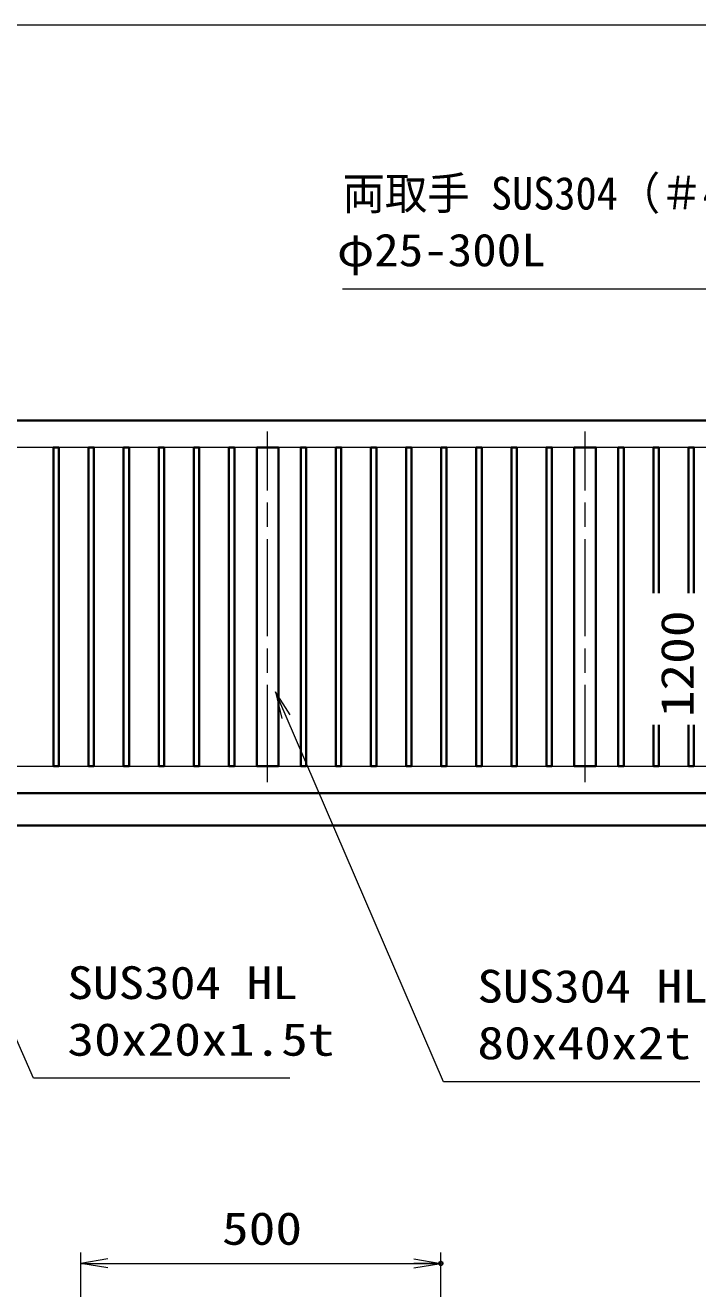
# Model space of a CAD drawing. Units: millimetres, scale not verified. Extents: x -11880 to 11880, y -8400 to 8400.
# Drawn here: x -3476 to -986, y -2477 to 2202 of the extents above; entities that cross this region are included whole.
import ezdxf
from ezdxf.enums import TextEntityAlignment as Align

# ---------------------------------------------------------------- set-up
doc = ezdxf.new("R2010")
doc.units = ezdxf.units.MM
doc.header["$LTSCALE"] = 30
doc.header["$PDMODE"] = 32
doc.header["$PDSIZE"] = 15
doc.linetypes.add('USER1', pattern=[18, 12, -1.5, 3, -1.5])
for name, color, linetype, lineweight in [('0-1_外形線', 7, 'Continuous', 35), ('0-2_軸線', 200, 'USER1', 15), ('0-4_寸法線', 4, 'Continuous', 18), ('0-5_0', 7, 'Continuous', 18)]:
    doc.layers.add(name, color=color, linetype=linetype, lineweight=lineweight)
doc.layers.add('0-6_Defpoints', color=7, linetype='Continuous')
doc.styles.add('ＭＳ ゴシック', font='')
doc.styles.get('ＭＳ ゴシック').set_extended_font_data('MS Gothic')

# ---------------------------------------------------------------- blocks, each defined once
blk = doc.blocks.new('S35')
at = {"layer": '0-4_寸法線'}
for points in [[(16748658.9, 87080642.6), (16800234.9, 87080642.6), (16809615.6, 87063140.8), (16811032.9, 87060496.7)], [(16809175, 87062904.6), (16811032.9, 87060496.7), (16810056.3, 87063377)]]:
    blk.add_lwpolyline(points, dxfattribs=at)
at = {"layer": '0-4_寸法線', "color": 254, "style": 'ＭＳ ゴシック'}
for s, width, p in [('両取手 SUS304（＃400）', 0.95, (16748658.9, 87088343.2)), ('φ25-300L', 1.1, (16748054.1, 87082043.2))]:
    blk.add_text(s, height=3637, dxfattribs=dict(at, width=width)).set_placement(p, align=Align.BOTTOM_LEFT)
blk = doc.blocks.new('S37')
at = {"layer": '0-4_寸法線'}
for points in [[(16742803.3, 86992933.8), (16714324.9, 86992933.8), (16698629.8, 87028689.6), (16697424, 87031436.6)], [(16699087.6, 87028890.5), (16697424, 87031436.6), (16698172, 87028488.6)]]:
    blk.add_lwpolyline(points, dxfattribs=at)
at = {"layer": '0-4_寸法線', "color": 254, "style": 'ＭＳ ゴシック'}
for s, width, p in [('SUS304 HL', 1.15, (16718092.9, 87000634.4)), ('30x20x1.5t', 1.2, (16718092.9, 86994334.4))]:
    blk.add_text(s, height=3637, dxfattribs=dict(at, width=width)).set_placement(p, align=Align.BOTTOM_LEFT)
blk = doc.blocks.new('S38')
at = {"layer": '0-4_寸法線'}
for points in [[(16788351.5, 86992541.3), (16759873.1, 86992541.3), (16742392.5, 87033110.1), (16741205.3, 87035865.2)], [(16742851.6, 87033308), (16741205.3, 87035865.2), (16741933.3, 87032912.2)]]:
    blk.add_lwpolyline(points, dxfattribs=at)
at = {"layer": '0-4_寸法線', "color": 254, "style": 'ＭＳ ゴシック'}
for s, width, p in [('SUS304 HL', 1.15, (16763641.1, 87000241.9)), ('80x40x2t', 1.2, (16763641.1, 86993941.9))]:
    blk.add_text(s, height=3637, dxfattribs=dict(at, width=width)).set_placement(p, align=Align.BOTTOM_LEFT)
blk = doc.blocks.new('_Open')
at = {"layer": '0-5_0', "color": 4}
blk.add_line((-30, 5), (0, 0), dxfattribs=at)
blk.add_lwpolyline([(-30, -5), (0, 0), (-30, 0)], dxfattribs=at)

msp = doc.modelspace()

# ---------------------------------------------------------------- linework, layer by layer
at = {"layer": '0-1_外形線'}
msp.add_line((-6921.83, -761.22), (6603.17, -761.22), dxfattribs=at)
for points in [[(-6166.83, 738.78), (-166.83, 738.78), (-166.83, 171.28)], [(-1149.83, 99.63), (-1149.83, 638.78), (-1129.83, 638.78), (-1129.83, 99.63)], [(-1019.83, 99.63), (-1019.83, 638.78), (-999.83, 638.78), (-999.83, 99.63)], [(-6166.83, -641.22), (-166.83, -641.22), (-166.83, 106.28)], [(-1149.83, -387.97), (-1149.83, -541.22), (-1129.83, -541.22), (-1129.83, -387.97)], [(-1019.83, -387.97), (-1019.83, -541.22), (-999.83, -541.22), (-999.83, -387.97)]]:
    msp.add_lwpolyline(points, dxfattribs=at)
for points in [[(-3351.83, -541.22), (-3371.83, -541.22), (-3371.83, 638.78), (-3351.83, 638.78)], [(-3221.83, -541.22), (-3241.83, -541.22), (-3241.83, 638.78), (-3221.83, 638.78)], [(-3091.83, -541.22), (-3111.83, -541.22), (-3111.83, 638.78), (-3091.83, 638.78)], [(-2981.83, -541.22), (-2961.83, -541.22), (-2961.83, 638.78), (-2981.83, 638.78)], [(-2851.83, -541.22), (-2831.83, -541.22), (-2831.83, 638.78), (-2851.83, 638.78)], [(-2721.83, -541.22), (-2701.83, -541.22), (-2701.83, 638.78), (-2721.83, 638.78)], [(-2618.83, 638.78), (-2538.83, 638.78), (-2538.83, -541.22), (-2618.83, -541.22)], [(-2435.83, -541.22), (-2455.83, -541.22), (-2455.83, 638.78), (-2435.83, 638.78)], [(-2305.83, -541.22), (-2325.83, -541.22), (-2325.83, 638.78), (-2305.83, 638.78)], [(-2175.83, -541.22), (-2195.83, -541.22), (-2195.83, 638.78), (-2175.83, 638.78)], [(-2045.83, -541.22), (-2065.83, -541.22), (-2065.83, 638.78), (-2045.83, 638.78)], [(-1915.83, -541.22), (-1935.83, -541.22), (-1935.83, 638.78), (-1915.83, 638.78)], [(-1805.83, -541.22), (-1785.83, -541.22), (-1785.83, 638.78), (-1805.83, 638.78)], [(-1675.83, -541.22), (-1655.83, -541.22), (-1655.83, 638.78), (-1675.83, 638.78)], [(-1545.83, -541.22), (-1525.83, -541.22), (-1525.83, 638.78), (-1545.83, 638.78)], [(-1442.83, 638.78), (-1362.83, 638.78), (-1362.83, -541.22), (-1442.83, -541.22)], [(-1259.83, -541.22), (-1279.83, -541.22), (-1279.83, 638.78), (-1259.83, 638.78)]]:
    msp.add_lwpolyline(points, close=True, dxfattribs=at)
at = {"layer": '0-2_軸線'}
for p, q in [((-2578.83, -600.22), (-2578.83, 697.78)), ((-1402.83, -600.22), (-1402.83, 697.78))]:
    msp.add_line(p, q, dxfattribs=at)
at = {"layer": '0-4_寸法線'}
for p, q in [((-166.83, 2202.5), (-6166.83, 2202.5)), ((-3270.39, -3220.9), (-3270.39, -2343.11)), ((-3270.39, -2383.11), (-1937.06, -2383.11)), ((-1937.06, -3220.9), (-1937.06, -2343.11))]:
    msp.add_line(p, q, dxfattribs=at)
at = {"layer": '0-5_0'}
msp.add_line((-266.83, 638.78), (-6066.83, 638.78), dxfattribs=at)
msp.add_lwpolyline([(-6066.83, 638.78), (-6066.83, -541.22), (-266.83, -541.22), (-266.83, -320.72)], dxfattribs=at)
at = {"layer": '0-6_Defpoints'}
msp.add_point((-1937.06, -2383.11), dxfattribs=at)

# ---------------------------------------------------------------- block references
at = {"layer": '0-4_寸法線'}
for name, p, xscale, yscale in [('S35', (-560589.92, -2901461.06), 0.03333333, 0.03333333), ('S38', (-560589.92, -2901461.06), 0.03333333, 0.03333333), ('S37', (-560589.92, -2901461.06), 0.03333333, 0.03333333), ('_Open', (-1937.06, -2383.11), 3.333333, 3.333333)]:
    msp.add_blockref(name, p, dxfattribs=dict(at, xscale=xscale, yscale=yscale))
at = {"layer": '0-4_寸法線', "xscale": 3.333333, "yscale": 3.333333, "rotation": 180}
msp.add_blockref('_Open', (-3270.39, -2383.11), dxfattribs=at)

# ---------------------------------------------------------------- texts
at = {"layer": '0-4_寸法線', "color": 254, "style": 'ＭＳ ゴシック', "width": 1.2}
msp.add_text('1200', height=121.2, rotation=90, dxfattribs=at).set_placement((-964.83, -360.42), align=Align.BOTTOM_LEFT)
msp.add_text('500', height=121.2, dxfattribs=at).set_placement((-2747.72, -2350.42), align=Align.BOTTOM_LEFT)

doc.saveas('drawing.dxf')
